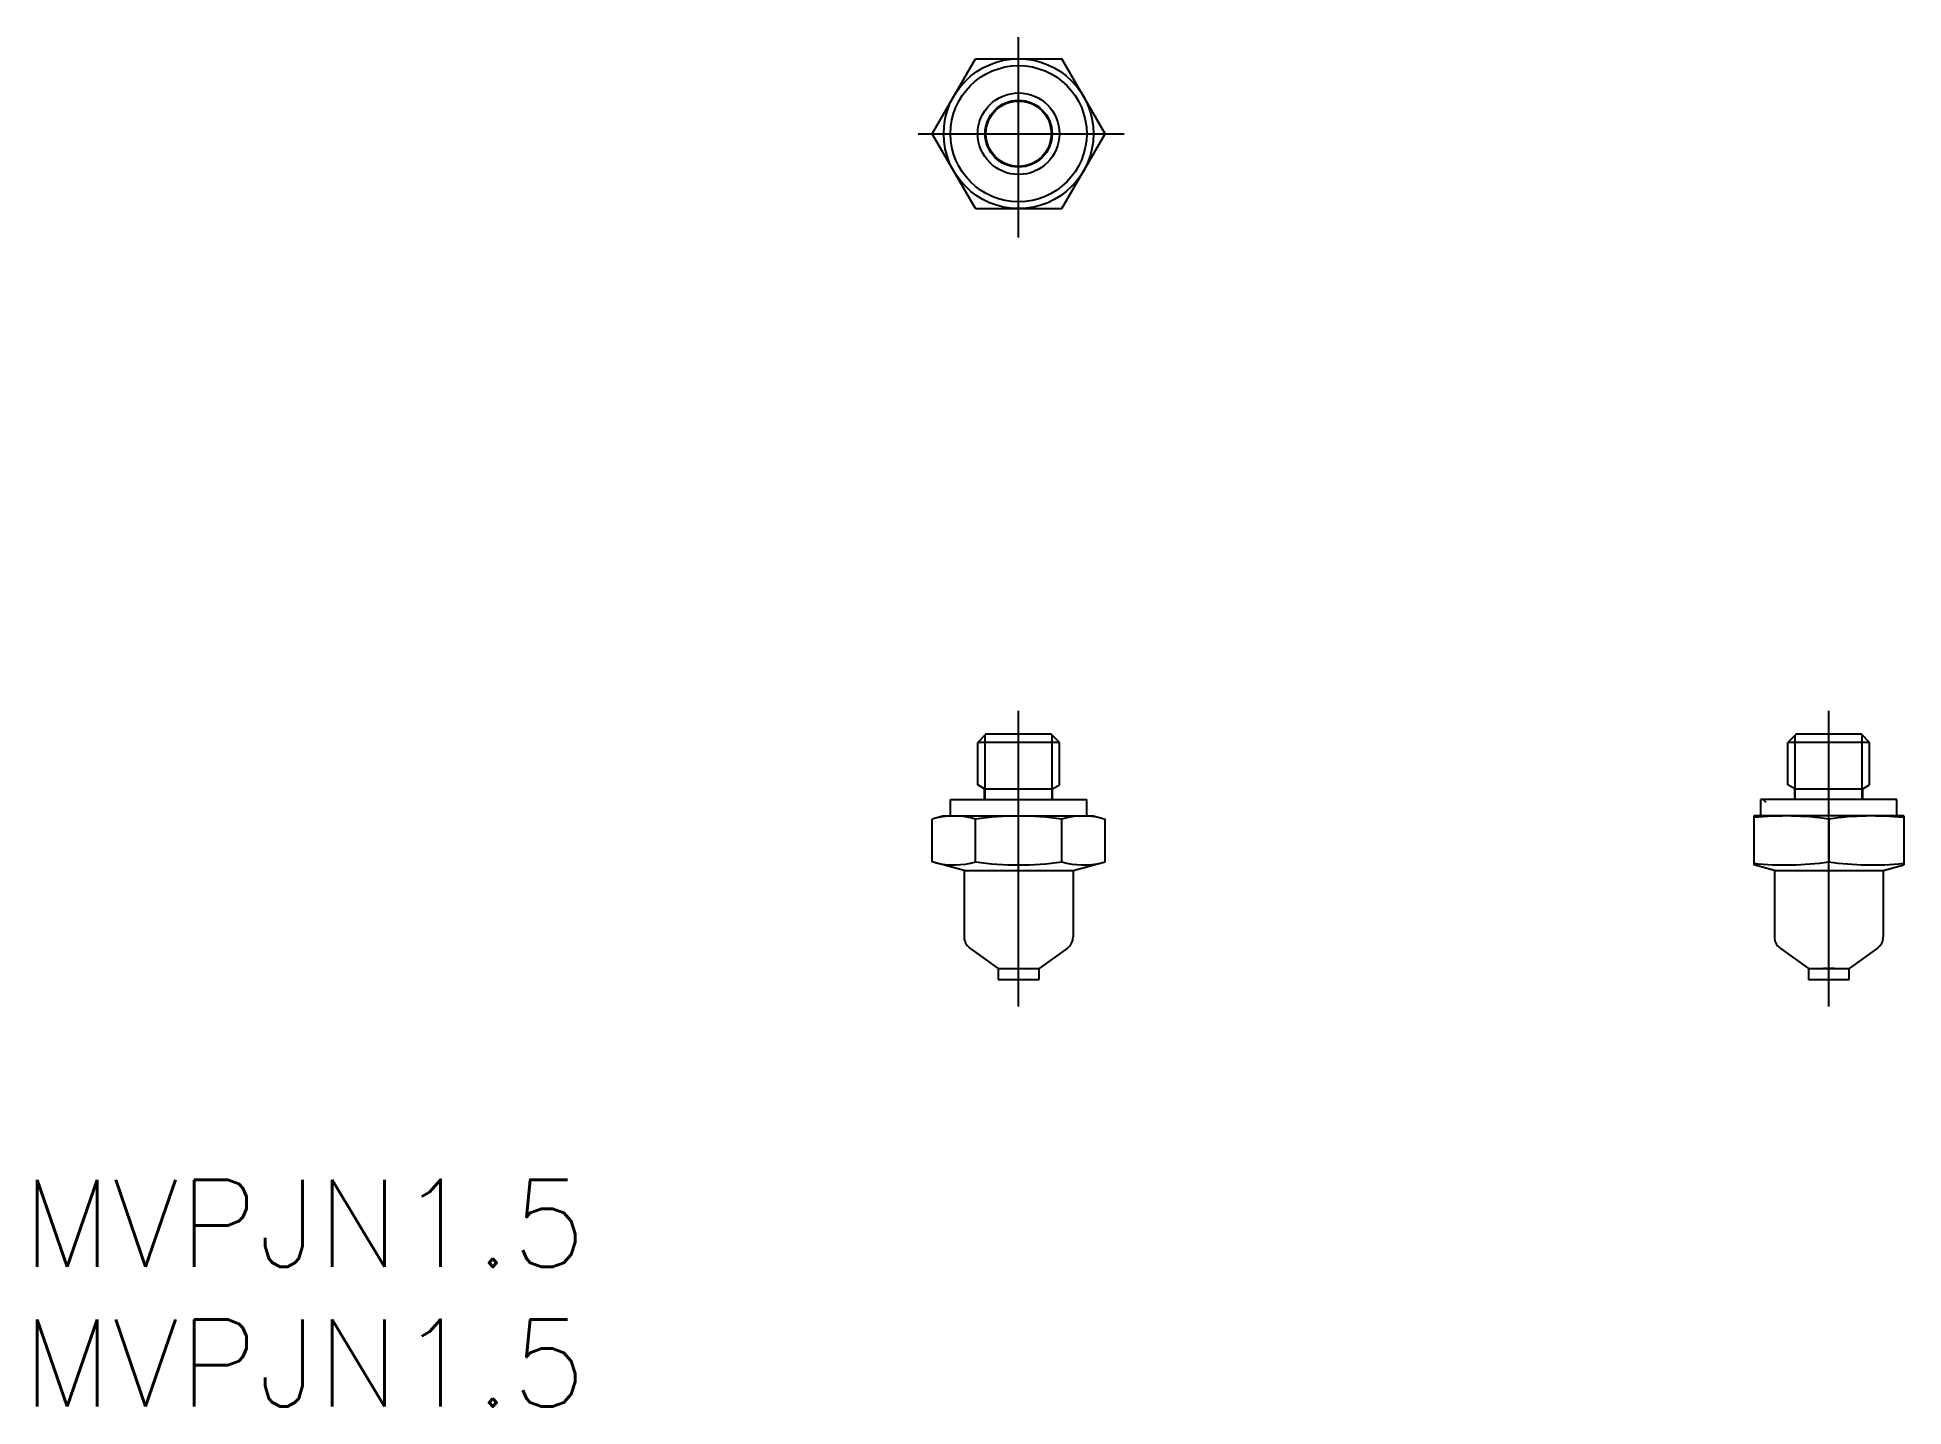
# Model space of a CAD drawing. Extents: x 81.5 to 150, y 138.2 to 188.5.
import ezdxf

# ---------------------------------------------------------------- set-up
doc = ezdxf.new("R2010")
doc.units = 0
doc.linetypes.add('CENTER', pattern=[17.5, 13, -1.5, 1.5, -1.5])
doc.linetypes.add('DASHED', pattern=[3.5, 2, -1.5])
doc.layers.get('0').update_dxf_attribs({"linetype": 'CONTINUOUS'})
doc.layers.add('CENTER', color=1, linetype='CENTER')
doc.styles.get("Standard").update_dxf_attribs({"font": 'txt.shx', "bigfont": '@extfont2.shx'})

# ---------------------------------------------------------------- blocks, each defined once
blk = doc.blocks.new('*X6')
at = {"color": 0, "linetype": 'CONTINUOUS'}
blk.add_line((144.945, 160.389), (144.845, 160.489), dxfattribs=at)

msp = doc.modelspace()

# ---------------------------------------------------------------- linework, layer by layer
at = {"color": 7, "linetype": 'CONTINUOUS'}
for p, q in [((114.321, 184.949), (115.909, 187.699)), ((115.909, 187.699), (119.084, 187.699)), ((120.672, 184.949), (119.084, 187.699)), ((115.909, 182.199), (114.321, 184.949)), ((119.084, 182.199), (120.672, 184.949)), ((115.909, 182.199), (119.084, 182.199)), ((116.296, 162.889), (115.996, 162.589)), ((115.996, 161.033), (115.996, 162.589)), ((118.996, 162.589), (115.996, 162.589)), ((118.696, 162.889), (116.296, 162.889)), ((118.996, 162.589), (118.696, 162.889)), ((118.996, 161.033), (118.996, 162.589)), ((146.051, 162.889), (145.751, 162.589)), ((148.751, 162.589), (145.751, 162.589)), ((145.751, 161.033), (145.751, 162.589)), ((148.451, 162.889), (146.051, 162.889)), ((148.751, 162.589), (148.451, 162.889)), ((148.751, 161.033), (148.751, 162.589)), ((114.996, 159.889), (114.996, 160.489)), ((114.996, 160.489), (119.996, 160.489)), ((116.246, 160.889), (115.996, 161.033)), ((116.246, 160.889), (118.746, 160.889)), ((116.246, 160.489), (116.246, 160.889)), ((118.746, 160.889), (118.996, 161.033)), ((118.746, 160.489), (118.746, 160.889)), ((119.996, 159.889), (119.996, 160.489)), ((149.751, 160.489), (144.751, 160.489)), ((144.751, 159.889), (144.751, 160.489)), ((146.001, 160.889), (145.751, 161.033)), ((146.001, 160.889), (148.501, 160.889)), ((146.001, 160.489), (146.001, 160.889)), ((148.501, 160.889), (148.751, 161.033)), ((148.501, 160.489), (148.501, 160.889)), ((149.751, 159.889), (149.751, 160.489)), ((114.746, 159.889), (114.321, 159.775)), ((114.321, 158.204), (114.321, 159.775)), ((114.746, 159.889), (120.246, 159.889)), ((115.909, 158.204), (115.909, 159.775)), ((119.084, 158.204), (119.084, 159.775)), ((120.246, 159.889), (120.672, 159.775)), ((120.672, 158.204), (120.672, 159.775)), ((150.001, 159.889), (144.501, 159.889)), ((144.501, 159.889), (144.501, 158.09)), ((147.251, 159.775), (147.251, 158.204)), ((150.001, 159.889), (150.001, 158.09)), ((115.496, 157.889), (114.321, 158.204)), ((115.496, 157.889), (115.496, 155.445)), ((115.496, 157.889), (119.496, 157.889)), ((119.496, 157.889), (120.672, 158.204)), ((119.496, 157.889), (119.496, 155.445)), ((145.251, 157.889), (144.501, 158.09)), ((145.251, 157.889), (145.251, 155.445)), ((145.251, 157.889), (149.251, 157.889)), ((149.251, 157.889), (150.001, 158.09)), ((149.251, 157.889), (149.251, 155.445)), ((115.704, 155.039), (116.746, 154.289)), ((119.288, 155.039), (118.246, 154.289)), ((145.459, 155.039), (146.501, 154.289)), ((149.043, 155.039), (148.001, 154.289)), ((116.746, 154.289), (116.746, 153.889)), ((116.746, 154.289), (118.246, 154.289)), ((118.246, 153.889), (118.246, 154.289)), ((146.501, 154.289), (146.501, 153.889)), ((146.501, 154.289), (148.001, 154.289)), ((148.001, 153.889), (148.001, 154.289)), ((116.746, 153.889), (118.246, 153.889)), ((146.501, 153.889), (148.001, 153.889))]:
    msp.add_line(p, q, dxfattribs=at)
at = {"color": 3, "linetype": 'CONTINUOUS'}
for p, q in [((116.267, 160.489), (116.267, 162.859)), ((118.726, 160.489), (118.726, 162.859)), ((146.021, 160.489), (146.021, 162.859)), ((148.48, 160.489), (148.48, 162.859))]:
    msp.add_line(p, q, dxfattribs=at)
at = {"color": 3, "linetype": 'DASHED'}
msp.add_line((147.451, 154.289), (147.051, 154.289), dxfattribs=at)
at = {"color": 7, "linetype": 'CONTINUOUS'}
for radius in [2.75, 2.5, 1.5, 1.2]:
    msp.add_circle((117.496, 184.949), radius, dxfattribs=at)
at = {"color": 3, "linetype": 'CONTINUOUS'}
msp.add_circle((117.496, 184.949), 1.23, dxfattribs=at)
at = {"color": 7, "linetype": 'CONTINUOUS'}
for centre, radius, start, end in [((115.115, 157.067), 2.821, 73.65711, 103.65711), ((117.496, 148.775), 11.114, 81.78679, 98.21321), ((119.878, 157.067), 2.821, 76.34289, 106.34289), ((145.663, 148.775), 11.114, 81.78679, 96.00289), ((148.838, 148.775), 11.114, 83.99711, 98.21321), ((115.115, 160.911), 2.821, 256.34289, 286.34289), ((117.496, 169.204), 11.114, 261.78679, 278.21321), ((119.878, 160.911), 2.821, 253.65711, 283.65711), ((145.663, 169.204), 11.114, 263.99711, 278.21321), ((148.838, 169.204), 11.114, 261.78679, 276.00289), ((115.996, 155.445), 0.5, 180, 234.24611), ((118.996, 155.445), 0.5, 305.75389, 0), ((145.751, 155.445), 0.5, 180, 234.24611), ((148.751, 155.445), 0.5, 305.75389, 0)]:
    msp.add_arc(centre, radius, start, end, dxfattribs=at)
at = {"layer": 'CENTER', "color": 1, "linetype": 'CENTER'}
for p, q in [((117.496, 181.139), (117.496, 188.488)), ((113.812, 184.949), (121.368, 184.949)), ((117.496, 152.889), (117.496, 163.756)), ((147.251, 152.889), (147.251, 163.756))]:
    msp.add_line(p, q, dxfattribs=at)

# ---------------------------------------------------------------- block references
at = {"color": 3, "linetype": 'CONTINUOUS'}
msp.add_blockref('*X6', (0, 0), dxfattribs=at)

# ---------------------------------------------------------------- texts
at = {"linetype": 'CONTINUOUS'}
for p in [(80.908, 143.327), (80.908, 138.194)]:
    msp.add_text('MVPJN1.5', height=3.2, dxfattribs=at).set_placement(p)

doc.saveas('drawing.dxf')
